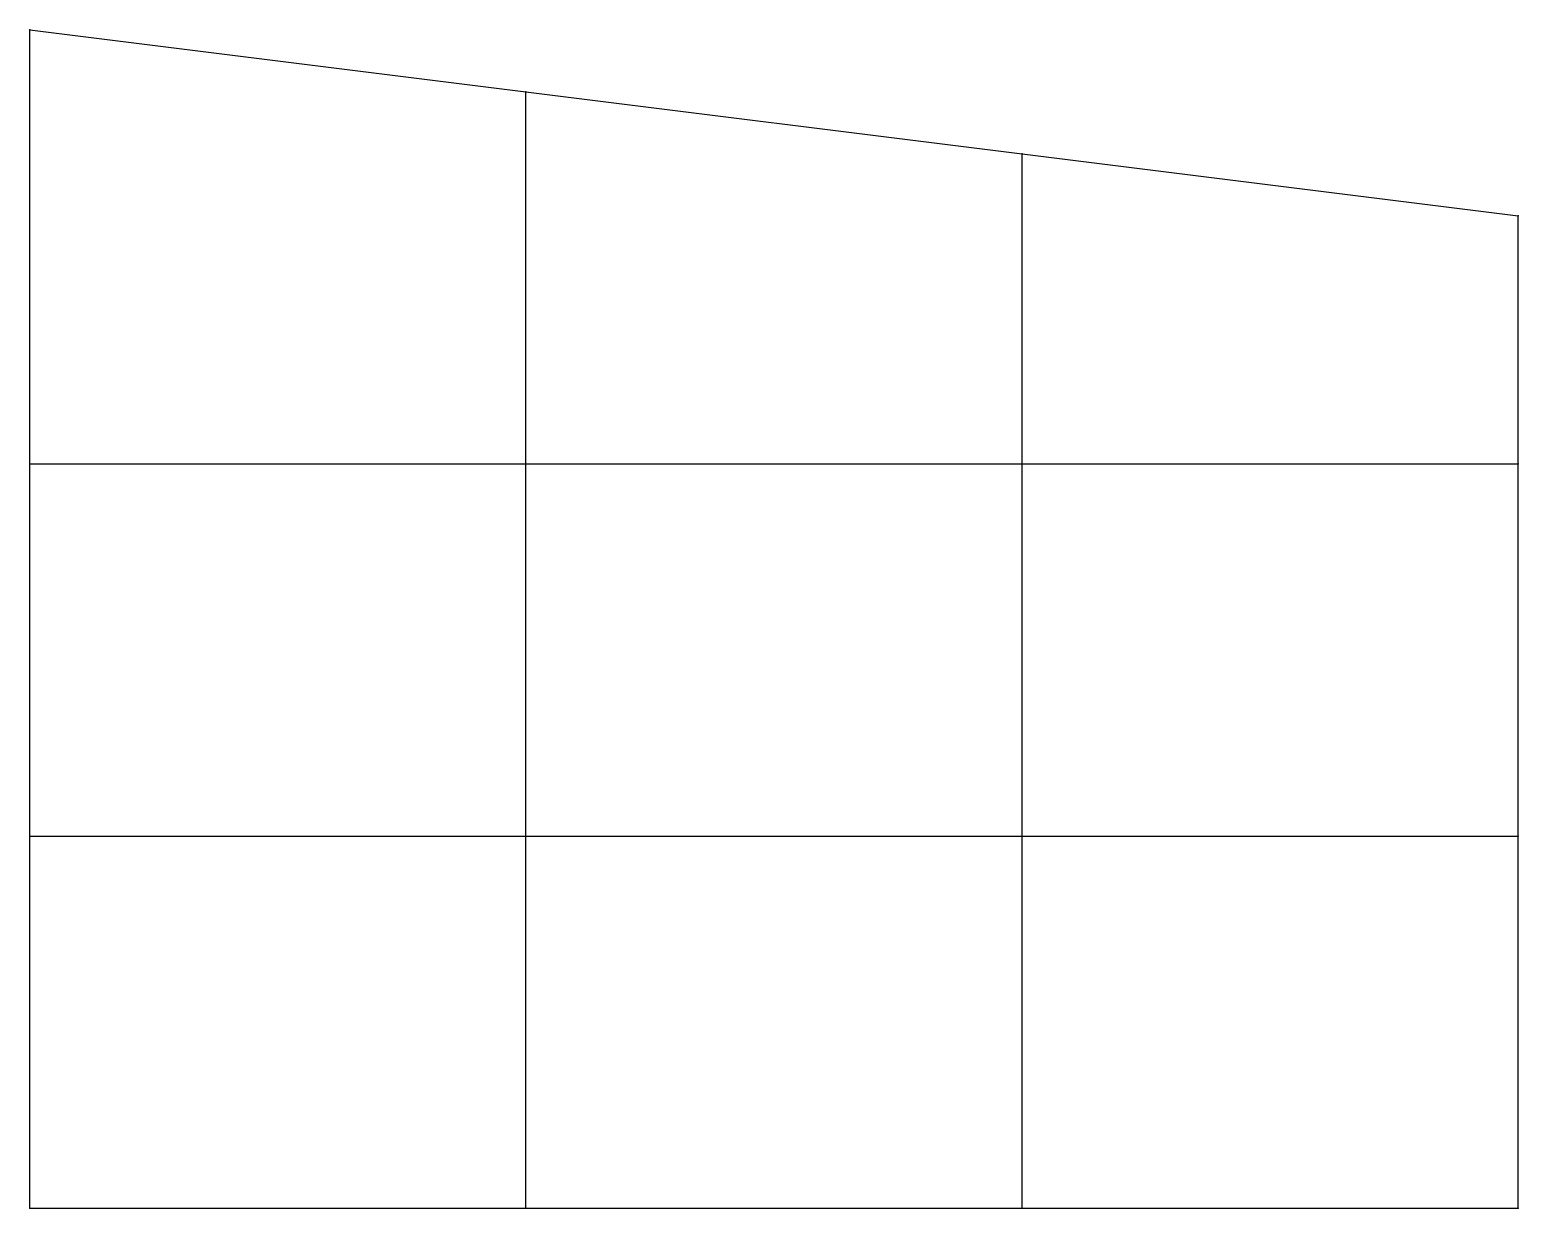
# Model space of a CAD drawing. Extents: x -30 to 30, y -22.5 to 25.
import ezdxf

# ---------------------------------------------------------------- set-up
doc = ezdxf.new("R2010")
doc.units = 0
doc.header["$MEASUREMENT"] = 0
doc.layers.add('FRAMES', color=2, linetype='CONTINUOUS')
doc.layers.add('JOINTS', color=2, linetype='CONTINUOUS')

msp = doc.modelspace()

# ---------------------------------------------------------------- linework, layer by layer
at = {"layer": 'FRAMES'}
for p, q in [((-30, 25), (-30, 25, 12)), ((-30, 25, 12), (-30, 25, 24)), ((-30, 25, 12), (-10, 22.5, 12)), ((-30, 25, 24), (-10, 22.5, 24)), ((-30, 7.5, 12), (-30, 25, 12)), ((-30, 7.5, 24), (-30, 25, 24)), ((-10, 22.5), (-10, 22.5, 12)), ((-10, 22.5, 12), (-10, 22.5, 24)), ((-10, 22.5, 12), (10, 20, 12)), ((-10, 22.5, 24), (10, 20, 24)), ((-10, 7.5, 12), (-10, 22.5, 12)), ((-10, 7.5, 24), (-10, 22.5, 24)), ((10, 20), (10, 20, 12)), ((10, 20, 12), (10, 20, 24)), ((10, 20, 12), (30, 17.5, 12)), ((10, 20, 24), (30, 17.5, 24)), ((10, 7.5, 12), (10, 20, 12)), ((10, 7.5, 24), (10, 20, 24)), ((30, 17.5), (30, 17.5, 12)), ((30, 17.5, 12), (30, 17.5, 24)), ((30, 7.5, 12), (30, 17.5, 12)), ((30, 7.5, 24), (30, 17.5, 24)), ((-30, 7.5), (-30, 7.5, 12)), ((-30, 7.5, 12), (-30, 7.5, 24)), ((-30, 7.5, 12), (-10, 7.5, 12)), ((-30, 7.5, 24), (-10, 7.5, 24)), ((-30, -7.5, 12), (-30, 7.5, 12)), ((-30, -7.5, 24), (-30, 7.5, 24)), ((-10, 7.5), (-10, 7.5, 12)), ((-10, 7.5, 12), (-10, 7.5, 24)), ((-10, 7.5, 12), (10, 7.5, 12)), ((-10, 7.5, 24), (10, 7.5, 24)), ((-10, -7.5, 12), (-10, 7.5, 12)), ((-10, -7.5, 24), (-10, 7.5, 24)), ((10, 7.5), (10, 7.5, 12)), ((10, 7.5, 12), (10, 7.5, 24)), ((10, 7.5, 12), (30, 7.5, 12)), ((10, 7.5, 24), (30, 7.5, 24)), ((10, -7.5, 12), (10, 7.5, 12)), ((10, -7.5, 24), (10, 7.5, 24)), ((30, 7.5), (30, 7.5, 12)), ((30, 7.5, 12), (30, 7.5, 24)), ((30, -7.5, 12), (30, 7.5, 12)), ((30, -7.5, 24), (30, 7.5, 24)), ((-30, -7.5), (-30, -7.5, 12)), ((-30, -7.5, 12), (-30, -7.5, 24)), ((-30, -7.5, 12), (-10, -7.5, 12)), ((-30, -7.5, 24), (-10, -7.5, 24)), ((-30, -22.5, 12), (-30, -7.5, 12)), ((-30, -22.5, 24), (-30, -7.5, 24)), ((-10, -7.5), (-10, -7.5, 12)), ((-10, -7.5, 12), (-10, -7.5, 24)), ((-10, -7.5, 12), (10, -7.5, 12)), ((-10, -7.5, 24), (10, -7.5, 24)), ((-10, -22.5, 12), (-10, -7.5, 12)), ((-10, -22.5, 24), (-10, -7.5, 24)), ((10, -7.5), (10, -7.5, 12)), ((10, -7.5, 12), (10, -7.5, 24)), ((10, -7.5, 12), (30, -7.5, 12)), ((10, -7.5, 24), (30, -7.5, 24)), ((10, -22.5, 12), (10, -7.5, 12)), ((10, -22.5, 24), (10, -7.5, 24)), ((30, -7.5), (30, -7.5, 12)), ((30, -7.5, 12), (30, -7.5, 24)), ((30, -22.5, 12), (30, -7.5, 12)), ((30, -22.5, 24), (30, -7.5, 24)), ((-30, -22.5), (-30, -22.5, 12)), ((-30, -22.5, 12), (-30, -22.5, 24)), ((-30, -22.5, 12), (-10, -22.5, 12)), ((-30, -22.5, 24), (-10, -22.5, 24)), ((-10, -22.5), (-10, -22.5, 12)), ((-10, -22.5, 12), (-10, -22.5, 24)), ((-10, -22.5, 12), (10, -22.5, 12)), ((-10, -22.5, 24), (10, -22.5, 24)), ((10, -22.5), (10, -22.5, 12)), ((10, -22.5, 12), (10, -22.5, 24)), ((10, -22.5, 12), (30, -22.5, 12)), ((10, -22.5, 24), (30, -22.5, 24)), ((30, -22.5), (30, -22.5, 12)), ((30, -22.5, 12), (30, -22.5, 24))]:
    msp.add_line(p, q, dxfattribs=at)
at = {"layer": 'JOINTS'}
for p in [(-30, 25), (-30, 25, 12), (-30, 25, 24), (-10, 22.5), (-10, 22.5, 12), (-10, 22.5, 24), (10, 20), (10, 20, 12), (10, 20, 24), (30, 17.5), (30, 17.5, 12), (30, 17.5, 24), (-30, 7.5), (-30, 7.5, 12), (-30, 7.5, 24), (-10, 7.5), (-10, 7.5, 12), (-10, 7.5, 24), (10, 7.5), (10, 7.5, 12), (10, 7.5, 24), (30, 7.5), (30, 7.5, 12), (30, 7.5, 24), (-30, -7.5), (-30, -7.5, 12), (-30, -7.5, 24), (-10, -7.5), (-10, -7.5, 12), (-10, -7.5, 24), (10, -7.5), (10, -7.5, 12), (10, -7.5, 24), (30, -7.5), (30, -7.5, 12), (30, -7.5, 24), (-30, -22.5), (-30, -22.5, 12), (-30, -22.5, 24), (-10, -22.5), (-10, -22.5, 12), (-10, -22.5, 24), (10, -22.5), (10, -22.5, 12), (10, -22.5, 24), (30, -22.5), (30, -22.5, 12), (30, -22.5, 24)]:
    msp.add_point(p, dxfattribs=at)

doc.saveas('drawing.dxf')
